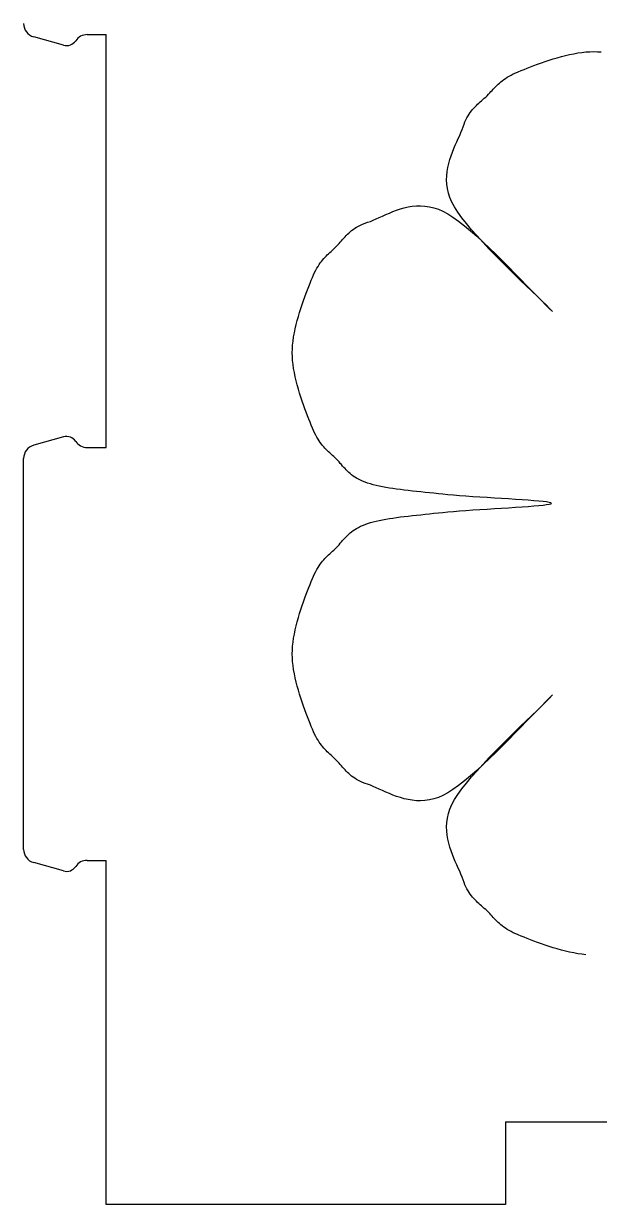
# Model space of a CAD drawing. Extents: x 8 to 213, y -217 to -66.
# Drawn here: x 111.43 to 132.22, y -165.55 to -122.9 of the extents above; entities that cross this region are included whole.
import ezdxf

# ---------------------------------------------------------------- set-up
doc = ezdxf.new("R2010")
doc.units = 0
doc.header["$MEASUREMENT"] = 0

msp = doc.modelspace()

# ---------------------------------------------------------------- linework, layer by layer
for p, q in [((112.872, -123.681), (111.794, -123.38)), ((113.723, -123.298), (114.414, -123.298)), ((130.696, -124.132), (130.844, -124.091)), ((130.844, -124.091), (130.993, -124.053)), ((130.993, -124.053), (131.142, -124.018)), ((131.142, -124.018), (131.291, -123.988)), ((131.291, -123.988), (131.439, -123.961)), ((131.439, -123.961), (131.585, -123.94)), ((131.585, -123.94), (131.729, -123.924)), ((131.729, -123.924), (131.87, -123.915)), ((131.87, -123.915), (132.008, -123.911)), ((132.008, -123.911), (132.146, -123.915)), ((132.146, -123.915), (132.287, -123.924)), ((129.496, -124.555), (129.61, -124.509)), ((129.61, -124.509), (129.731, -124.462)), ((129.731, -124.462), (129.856, -124.414)), ((129.856, -124.414), (129.987, -124.365)), ((129.987, -124.365), (130.123, -124.317)), ((130.123, -124.317), (130.262, -124.269)), ((130.262, -124.269), (130.404, -124.222)), ((130.404, -124.222), (130.549, -124.176)), ((130.549, -124.176), (130.696, -124.132)), ((128.659, -125.005), (128.711, -124.963)), ((128.711, -124.963), (128.766, -124.922)), ((128.766, -124.922), (128.825, -124.881)), ((128.825, -124.881), (128.889, -124.84)), ((128.889, -124.84), (128.957, -124.8)), ((128.957, -124.8), (129.031, -124.76)), ((129.031, -124.76), (129.11, -124.72)), ((129.11, -124.72), (129.196, -124.68)), ((129.196, -124.68), (129.289, -124.64)), ((129.289, -124.64), (129.389, -124.599)), ((129.389, -124.599), (129.496, -124.555)), ((128.257, -125.407), (128.302, -125.359)), ((128.302, -125.359), (128.345, -125.312)), ((128.345, -125.312), (128.388, -125.267)), ((128.388, -125.267), (128.431, -125.221)), ((128.431, -125.221), (128.474, -125.177)), ((128.474, -125.177), (128.517, -125.133)), ((128.517, -125.133), (128.562, -125.09)), ((128.562, -125.09), (128.609, -125.047)), ((128.609, -125.047), (128.659, -125.005)), ((127.775, -125.86), (127.822, -125.816)), ((127.822, -125.816), (127.869, -125.773)), ((127.869, -125.773), (127.917, -125.73)), ((127.917, -125.73), (127.965, -125.687)), ((127.965, -125.687), (128.014, -125.644)), ((128.014, -125.644), (128.063, -125.599)), ((128.063, -125.599), (128.112, -125.553)), ((128.112, -125.553), (128.162, -125.504)), ((128.162, -125.504), (128.211, -125.455)), ((128.211, -125.455), (128.257, -125.407)), ((127.437, -126.299), (127.475, -126.231)), ((127.475, -126.231), (127.515, -126.168)), ((127.515, -126.168), (127.556, -126.108)), ((127.556, -126.108), (127.598, -126.053)), ((127.598, -126.053), (127.641, -126.001)), ((127.641, -126.001), (127.685, -125.952)), ((127.685, -125.952), (127.729, -125.905)), ((127.729, -125.905), (127.775, -125.86)), ((127.262, -126.729), (127.298, -126.631)), ((127.298, -126.631), (127.33, -126.538)), ((127.33, -126.538), (127.364, -126.452)), ((127.364, -126.452), (127.4, -126.373)), ((127.4, -126.373), (127.437, -126.299)), ((127.07, -127.17), (127.123, -127.053)), ((127.123, -127.053), (127.174, -126.941)), ((127.174, -126.941), (127.22, -126.833)), ((127.22, -126.833), (127.262, -126.729)), ((126.91, -127.545), (126.962, -127.416)), ((126.962, -127.416), (127.016, -127.291)), ((127.016, -127.291), (127.07, -127.17)), ((126.744, -128.097), (126.776, -127.954)), ((126.776, -127.954), (126.816, -127.814)), ((126.816, -127.814), (126.861, -127.677)), ((126.861, -127.677), (126.91, -127.545)), ((126.705, -128.394), (126.72, -128.244)), ((126.72, -128.244), (126.744, -128.097)), ((126.701, -128.546), (126.705, -128.394)), ((126.71, -128.702), (126.701, -128.546)), ((126.733, -128.86), (126.71, -128.702)), ((126.77, -129.021), (126.733, -128.86)), ((126.824, -129.185), (126.77, -129.021)), ((126.895, -129.351), (126.824, -129.185)), ((124.763, -129.692), (124.896, -129.642)), ((124.896, -129.642), (125.032, -129.597)), ((125.032, -129.597), (125.172, -129.558)), ((125.172, -129.558), (125.315, -129.525)), ((125.315, -129.525), (125.462, -129.501)), ((125.462, -129.501), (125.612, -129.487)), ((125.612, -129.487), (125.765, -129.483)), ((125.765, -129.483), (125.92, -129.492)), ((125.92, -129.492), (126.079, -129.514)), ((126.079, -129.514), (126.24, -129.552)), ((126.24, -129.552), (126.403, -129.606)), ((126.403, -129.606), (126.569, -129.677)), ((126.99, -129.525), (126.895, -129.351)), ((127.111, -129.714), (126.99, -129.525)), ((123.757, -130.112), (123.849, -130.079)), ((123.849, -130.079), (123.948, -130.044)), ((123.948, -130.044), (124.051, -130.002)), ((124.051, -130.002), (124.159, -129.955)), ((124.159, -129.955), (124.271, -129.905)), ((124.271, -129.905), (124.388, -129.852)), ((124.388, -129.852), (124.509, -129.798)), ((124.509, -129.798), (124.634, -129.744)), ((124.634, -129.744), (124.763, -129.692)), ((126.569, -129.677), (126.743, -129.772)), ((126.743, -129.772), (126.932, -129.893)), ((126.932, -129.893), (127.133, -130.038)), ((127.256, -129.915), (127.111, -129.714)), ((127.133, -130.038), (127.344, -130.203)), ((127.421, -130.126), (127.256, -129.915)), ((123.078, -130.557), (123.123, -130.511)), ((123.123, -130.511), (123.17, -130.466)), ((123.17, -130.466), (123.219, -130.422)), ((123.219, -130.422), (123.271, -130.379)), ((123.271, -130.379), (123.327, -130.337)), ((123.327, -130.337), (123.386, -130.296)), ((123.386, -130.296), (123.449, -130.257)), ((123.449, -130.257), (123.518, -130.218)), ((123.518, -130.218), (123.591, -130.181)), ((123.591, -130.181), (123.671, -130.146)), ((123.671, -130.146), (123.757, -130.112)), ((127.344, -130.203), (127.564, -130.386)), ((127.604, -130.345), (127.421, -130.126)), ((127.564, -130.386), (127.789, -130.584)), ((127.802, -130.571), (127.604, -130.345)), ((122.673, -130.992), (122.723, -130.944)), ((122.723, -130.944), (122.771, -130.894)), ((122.771, -130.894), (122.817, -130.845)), ((122.817, -130.845), (122.862, -130.795)), ((122.862, -130.795), (122.906, -130.747)), ((122.906, -130.747), (122.948, -130.698)), ((122.948, -130.698), (122.991, -130.651)), ((122.991, -130.651), (123.034, -130.603)), ((123.034, -130.603), (123.078, -130.557)), ((127.789, -130.584), (128.019, -130.794)), ((128.012, -130.801), (127.802, -130.571)), ((128.231, -131.034), (128.012, -130.801)), ((128.019, -130.794), (128.252, -131.013)), ((122.265, -131.391), (122.308, -131.344)), ((122.308, -131.344), (122.351, -131.299)), ((122.351, -131.299), (122.395, -131.255)), ((122.395, -131.255), (122.44, -131.212)), ((122.44, -131.212), (122.485, -131.17)), ((122.485, -131.17), (122.531, -131.127)), ((122.531, -131.127), (122.577, -131.083)), ((122.577, -131.083), (122.625, -131.039)), ((122.625, -131.039), (122.673, -130.992)), ((128.456, -131.267), (128.231, -131.034)), ((128.252, -131.013), (128.485, -131.238)), ((128.685, -131.498), (128.456, -131.267)), ((128.485, -131.238), (128.717, -131.466)), ((121.978, -131.813), (122.018, -131.739)), ((122.018, -131.739), (122.059, -131.671)), ((122.059, -131.671), (122.099, -131.607)), ((122.099, -131.607), (122.14, -131.548)), ((122.14, -131.548), (122.182, -131.492)), ((122.182, -131.492), (122.223, -131.44)), ((122.223, -131.44), (122.265, -131.391)), ((128.914, -131.727), (128.685, -131.498)), ((128.717, -131.466), (128.945, -131.696)), ((129.141, -131.949), (128.914, -131.727)), ((128.945, -131.696), (129.168, -131.922)), ((121.773, -132.278), (121.817, -132.17)), ((121.817, -132.17), (121.858, -132.07)), ((121.858, -132.07), (121.898, -131.978)), ((121.898, -131.978), (121.938, -131.892)), ((121.938, -131.892), (121.978, -131.813)), ((129.362, -132.165), (129.141, -131.949)), ((129.168, -131.922), (129.383, -132.144)), ((129.575, -132.371), (129.362, -132.165)), ((129.383, -132.144), (129.59, -132.357)), ((121.584, -132.769), (121.632, -132.638)), ((121.632, -132.638), (121.68, -132.512)), ((121.68, -132.512), (121.728, -132.392)), ((121.728, -132.392), (121.773, -132.278)), ((129.778, -132.566), (129.575, -132.371)), ((129.59, -132.357), (129.785, -132.56)), ((129.966, -132.748), (129.778, -132.566)), ((129.785, -132.56), (129.967, -132.748)), ((121.44, -133.186), (121.487, -133.044)), ((121.487, -133.044), (121.535, -132.904)), ((121.535, -132.904), (121.584, -132.769)), ((130.138, -132.915), (129.966, -132.748)), ((129.967, -132.748), (130.134, -132.92)), ((130.134, -132.92), (130.284, -133.072)), ((130.29, -133.065), (130.138, -132.915)), ((130.284, -133.072), (130.414, -133.202)), ((130.42, -133.196), (130.29, -133.065)), ((121.309, -133.626), (121.351, -133.477)), ((121.351, -133.477), (121.394, -133.331)), ((121.394, -133.331), (121.44, -133.186)), ((130.414, -133.202), (130.524, -133.306)), ((130.524, -133.306), (130.42, -133.196)), ((121.206, -134.073), (121.237, -133.924)), ((121.237, -133.924), (121.271, -133.775)), ((121.271, -133.775), (121.309, -133.626)), ((121.158, -134.367), (121.18, -134.221)), ((121.18, -134.221), (121.206, -134.073)), ((121.129, -134.79), (121.133, -134.652)), ((121.133, -134.652), (121.143, -134.511)), ((121.143, -134.511), (121.158, -134.367)), ((121.133, -134.928), (121.129, -134.79)), ((121.143, -135.069), (121.133, -134.928)), ((121.158, -135.213), (121.143, -135.069)), ((121.18, -135.36), (121.158, -135.213)), ((121.206, -135.507), (121.18, -135.36)), ((121.237, -135.656), (121.206, -135.507)), ((121.271, -135.805), (121.237, -135.656)), ((121.309, -135.954), (121.271, -135.805)), ((121.351, -136.103), (121.309, -135.954)), ((121.394, -136.25), (121.351, -136.103)), ((121.44, -136.394), (121.394, -136.25)), ((121.487, -136.537), (121.44, -136.394)), ((121.535, -136.676), (121.487, -136.537)), ((121.584, -136.811), (121.535, -136.676)), ((121.632, -136.942), (121.584, -136.811)), ((121.68, -137.068), (121.632, -136.942)), ((121.728, -137.188), (121.68, -137.068)), ((121.773, -137.302), (121.728, -137.188)), ((121.817, -137.41), (121.773, -137.302)), ((121.858, -137.51), (121.817, -137.41)), ((121.898, -137.602), (121.858, -137.51)), ((121.938, -137.688), (121.898, -137.602)), ((121.978, -137.768), (121.938, -137.688)), ((122.018, -137.841), (121.978, -137.768)), ((112.872, -137.829), (111.794, -138.13)), ((122.059, -137.91), (122.018, -137.841)), ((122.099, -137.973), (122.059, -137.91)), ((122.14, -138.032), (122.099, -137.973)), ((122.182, -138.088), (122.14, -138.032)), ((122.223, -138.14), (122.182, -138.088)), ((122.265, -138.189), (122.223, -138.14)), ((122.308, -138.236), (122.265, -138.189)), ((111.431, -152.729), (111.431, -138.609)), ((113.723, -138.212), (114.414, -138.212)), ((122.351, -138.281), (122.308, -138.236)), ((122.395, -138.325), (122.351, -138.281)), ((122.44, -138.368), (122.395, -138.325)), ((122.485, -138.41), (122.44, -138.368)), ((122.531, -138.453), (122.485, -138.41)), ((122.577, -138.497), (122.531, -138.453)), ((122.625, -138.541), (122.577, -138.497)), ((122.673, -138.588), (122.625, -138.541)), ((122.723, -138.636), (122.673, -138.588)), ((122.771, -138.686), (122.723, -138.636)), ((122.817, -138.735), (122.771, -138.686)), ((122.862, -138.785), (122.817, -138.735)), ((122.906, -138.833), (122.862, -138.785)), ((122.948, -138.882), (122.906, -138.833)), ((122.991, -138.93), (122.948, -138.882)), ((123.034, -138.977), (122.991, -138.93)), ((123.078, -139.023), (123.034, -138.977)), ((123.123, -139.069), (123.078, -139.023)), ((123.17, -139.114), (123.123, -139.069)), ((123.219, -139.158), (123.17, -139.114)), ((123.271, -139.201), (123.219, -139.158)), ((123.327, -139.243), (123.271, -139.201)), ((123.386, -139.284), (123.327, -139.243)), ((123.449, -139.323), (123.386, -139.284)), ((123.518, -139.362), (123.449, -139.323)), ((123.591, -139.399), (123.518, -139.362)), ((123.671, -139.434), (123.591, -139.399)), ((123.757, -139.468), (123.671, -139.434)), ((123.849, -139.501), (123.757, -139.468)), ((123.948, -139.531), (123.849, -139.501)), ((124.051, -139.56), (123.948, -139.531)), ((124.159, -139.587), (124.051, -139.56)), ((124.272, -139.612), (124.159, -139.587)), ((124.389, -139.636), (124.272, -139.612)), ((124.51, -139.658), (124.389, -139.636)), ((124.636, -139.679), (124.51, -139.658)), ((124.765, -139.699), (124.636, -139.679)), ((124.898, -139.718), (124.765, -139.699)), ((125.035, -139.736), (124.898, -139.718)), ((125.175, -139.753), (125.035, -139.736)), ((125.318, -139.77), (125.175, -139.753)), ((125.465, -139.786), (125.318, -139.77)), ((125.615, -139.803), (125.465, -139.786)), ((125.767, -139.819), (125.615, -139.803)), ((125.923, -139.835), (125.767, -139.819)), ((126.081, -139.851), (125.923, -139.835)), ((126.241, -139.868), (126.081, -139.851)), ((126.404, -139.885), (126.241, -139.868)), ((126.569, -139.903), (126.404, -139.885)), ((126.747, -139.921), (126.569, -139.903)), ((126.947, -139.939), (126.747, -139.921)), ((127.166, -139.956), (126.947, -139.939)), ((127.401, -139.973), (127.166, -139.956)), ((127.647, -139.99), (127.401, -139.973)), ((127.903, -140.007), (127.647, -139.99)), ((128.163, -140.023), (127.903, -140.007)), ((128.425, -140.039), (128.163, -140.023)), ((128.686, -140.055), (128.425, -140.039)), ((128.942, -140.071), (128.686, -140.055)), ((129.189, -140.087), (128.942, -140.071)), ((129.425, -140.103), (129.189, -140.087)), ((129.646, -140.118), (129.425, -140.103)), ((129.848, -140.134), (129.646, -140.118)), ((129.646, -140.341), (129.848, -140.325)), ((130.029, -140.15), (129.848, -140.134)), ((129.848, -140.325), (130.029, -140.309)), ((130.184, -140.165), (130.029, -140.15)), ((130.029, -140.309), (130.184, -140.294)), ((130.311, -140.181), (130.184, -140.165)), ((130.184, -140.294), (130.311, -140.278)), ((130.405, -140.197), (130.311, -140.181)), ((130.311, -140.278), (130.405, -140.262)), ((130.465, -140.213), (130.405, -140.197)), ((130.405, -140.262), (130.465, -140.246)), ((130.485, -140.23), (130.465, -140.213)), ((130.465, -140.246), (130.485, -140.23)), ((124.765, -140.76), (124.898, -140.742)), ((124.898, -140.742), (125.035, -140.723)), ((125.035, -140.723), (125.175, -140.706)), ((125.175, -140.706), (125.318, -140.689)), ((125.318, -140.689), (125.465, -140.673)), ((125.465, -140.673), (125.615, -140.656)), ((125.615, -140.656), (125.767, -140.64)), ((125.767, -140.64), (125.923, -140.624)), ((125.923, -140.624), (126.081, -140.608)), ((126.081, -140.608), (126.241, -140.591)), ((126.241, -140.591), (126.404, -140.574)), ((126.404, -140.574), (126.569, -140.556)), ((126.569, -140.556), (126.747, -140.538)), ((126.747, -140.538), (126.947, -140.52)), ((126.947, -140.52), (127.166, -140.503)), ((127.166, -140.503), (127.401, -140.486)), ((127.401, -140.486), (127.647, -140.469)), ((127.647, -140.469), (127.903, -140.452)), ((127.903, -140.452), (128.163, -140.436)), ((128.163, -140.436), (128.425, -140.42)), ((128.425, -140.42), (128.686, -140.404)), ((128.686, -140.404), (128.942, -140.388)), ((128.942, -140.388), (129.189, -140.372)), ((129.189, -140.372), (129.425, -140.356)), ((129.425, -140.356), (129.646, -140.341)), ((123.327, -141.216), (123.386, -141.175)), ((123.386, -141.175), (123.449, -141.136)), ((123.449, -141.136), (123.518, -141.097)), ((123.518, -141.097), (123.591, -141.06)), ((123.591, -141.06), (123.671, -141.025)), ((123.671, -141.025), (123.757, -140.991)), ((123.757, -140.991), (123.849, -140.958)), ((123.849, -140.958), (123.948, -140.928)), ((123.948, -140.928), (124.051, -140.899)), ((124.051, -140.899), (124.159, -140.872)), ((124.159, -140.872), (124.272, -140.847)), ((124.272, -140.847), (124.389, -140.823)), ((124.389, -140.823), (124.51, -140.801)), ((124.51, -140.801), (124.636, -140.78)), ((124.636, -140.78), (124.765, -140.76)), ((122.906, -141.626), (122.948, -141.577)), ((122.948, -141.577), (122.991, -141.53)), ((122.991, -141.53), (123.034, -141.482)), ((123.034, -141.482), (123.078, -141.436)), ((123.078, -141.436), (123.123, -141.39)), ((123.123, -141.39), (123.17, -141.345)), ((123.17, -141.345), (123.219, -141.301)), ((123.219, -141.301), (123.271, -141.258)), ((123.271, -141.258), (123.327, -141.216)), ((122.485, -142.049), (122.531, -142.006)), ((122.531, -142.006), (122.577, -141.962)), ((122.577, -141.962), (122.625, -141.918)), ((122.625, -141.918), (122.673, -141.871)), ((122.673, -141.871), (122.723, -141.823)), ((122.723, -141.823), (122.771, -141.773)), ((122.771, -141.773), (122.817, -141.724)), ((122.817, -141.724), (122.862, -141.674)), ((122.862, -141.674), (122.906, -141.626)), ((122.099, -142.486), (122.14, -142.427)), ((122.14, -142.427), (122.182, -142.371)), ((122.182, -142.371), (122.223, -142.319)), ((122.223, -142.319), (122.265, -142.27)), ((122.265, -142.27), (122.308, -142.223)), ((122.308, -142.223), (122.351, -142.178)), ((122.351, -142.178), (122.395, -142.134)), ((122.395, -142.134), (122.44, -142.091)), ((122.44, -142.091), (122.485, -142.049)), ((121.858, -142.949), (121.898, -142.857)), ((121.898, -142.857), (121.938, -142.771)), ((121.938, -142.771), (121.978, -142.691)), ((121.978, -142.691), (122.018, -142.618)), ((122.018, -142.618), (122.059, -142.549)), ((122.059, -142.549), (122.099, -142.486)), ((121.68, -143.391), (121.728, -143.271)), ((121.728, -143.271), (121.773, -143.157)), ((121.773, -143.157), (121.817, -143.049)), ((121.817, -143.049), (121.858, -142.949)), ((121.535, -143.783), (121.584, -143.648)), ((121.584, -143.648), (121.632, -143.517)), ((121.632, -143.517), (121.68, -143.391)), ((121.394, -144.21), (121.44, -144.065)), ((121.44, -144.065), (121.487, -143.922)), ((121.487, -143.922), (121.535, -143.783)), ((121.271, -144.654), (121.309, -144.505)), ((121.309, -144.505), (121.351, -144.356)), ((121.351, -144.356), (121.394, -144.21)), ((121.18, -145.1), (121.206, -144.952)), ((121.206, -144.952), (121.237, -144.803)), ((121.237, -144.803), (121.271, -144.654)), ((121.133, -145.531), (121.143, -145.39)), ((121.143, -145.39), (121.158, -145.246)), ((121.158, -145.246), (121.18, -145.1)), ((121.129, -145.669), (121.133, -145.531)), ((121.133, -145.807), (121.129, -145.669)), ((121.143, -145.948), (121.133, -145.807)), ((121.158, -146.092), (121.143, -145.948)), ((121.18, -146.238), (121.158, -146.092)), ((121.206, -146.386), (121.18, -146.238)), ((121.237, -146.535), (121.206, -146.386)), ((121.271, -146.684), (121.237, -146.535)), ((121.309, -146.833), (121.271, -146.684)), ((121.351, -146.982), (121.309, -146.833)), ((121.394, -147.128), (121.351, -146.982)), ((121.44, -147.273), (121.394, -147.128)), ((121.487, -147.416), (121.44, -147.273)), ((121.535, -147.555), (121.487, -147.416)), ((121.584, -147.69), (121.535, -147.555)), ((129.966, -147.711), (130.138, -147.544)), ((130.134, -147.539), (129.967, -147.711)), ((130.284, -147.387), (130.134, -147.539)), ((130.138, -147.544), (130.29, -147.394)), ((130.414, -147.257), (130.284, -147.387)), ((130.29, -147.394), (130.42, -147.263)), ((130.524, -147.153), (130.414, -147.257)), ((130.42, -147.263), (130.524, -147.153)), ((121.632, -147.821), (121.584, -147.69)), ((121.68, -147.947), (121.632, -147.821)), ((121.728, -148.067), (121.68, -147.947)), ((129.575, -148.088), (129.778, -147.893)), ((129.785, -147.899), (129.59, -148.102)), ((129.778, -147.893), (129.966, -147.711)), ((129.967, -147.711), (129.785, -147.899)), ((121.773, -148.181), (121.728, -148.067)), ((121.817, -148.289), (121.773, -148.181)), ((121.858, -148.389), (121.817, -148.289)), ((121.898, -148.481), (121.858, -148.389)), ((129.141, -148.51), (129.362, -148.294)), ((129.383, -148.315), (129.168, -148.537)), ((129.362, -148.294), (129.575, -148.088)), ((129.59, -148.102), (129.383, -148.315)), ((121.938, -148.567), (121.898, -148.481)), ((121.978, -148.647), (121.938, -148.567)), ((122.018, -148.72), (121.978, -148.647)), ((122.059, -148.789), (122.018, -148.72)), ((122.099, -148.852), (122.059, -148.789)), ((122.14, -148.911), (122.099, -148.852)), ((128.685, -148.961), (128.914, -148.732)), ((128.945, -148.764), (128.717, -148.993)), ((128.914, -148.732), (129.141, -148.51)), ((129.168, -148.537), (128.945, -148.764)), ((122.182, -148.967), (122.14, -148.911)), ((122.223, -149.019), (122.182, -148.967)), ((122.265, -149.068), (122.223, -149.019)), ((122.308, -149.115), (122.265, -149.068)), ((122.351, -149.16), (122.308, -149.115)), ((122.395, -149.204), (122.351, -149.16)), ((122.44, -149.247), (122.395, -149.204)), ((122.485, -149.289), (122.44, -149.247)), ((128.231, -149.425), (128.456, -149.192)), ((128.485, -149.221), (128.252, -149.446)), ((128.456, -149.192), (128.685, -148.961)), ((128.717, -148.993), (128.485, -149.221)), ((122.531, -149.332), (122.485, -149.289)), ((122.577, -149.376), (122.531, -149.332)), ((122.625, -149.42), (122.577, -149.376)), ((122.673, -149.467), (122.625, -149.42)), ((122.723, -149.515), (122.673, -149.467)), ((122.771, -149.565), (122.723, -149.515)), ((122.817, -149.614), (122.771, -149.565)), ((122.862, -149.664), (122.817, -149.614)), ((122.906, -149.712), (122.862, -149.664)), ((128.019, -149.665), (127.789, -149.875)), ((127.802, -149.888), (128.012, -149.658)), ((128.012, -149.658), (128.231, -149.425)), ((128.252, -149.446), (128.019, -149.665)), ((122.948, -149.761), (122.906, -149.712)), ((122.991, -149.808), (122.948, -149.761)), ((123.034, -149.856), (122.991, -149.808)), ((123.078, -149.902), (123.034, -149.856)), ((123.123, -149.948), (123.078, -149.902)), ((123.17, -149.993), (123.123, -149.948)), ((123.219, -150.037), (123.17, -149.993)), ((123.271, -150.08), (123.219, -150.037)), ((123.327, -150.122), (123.271, -150.08)), ((123.386, -150.163), (123.327, -150.122)), ((127.564, -150.073), (127.344, -150.256)), ((127.421, -150.333), (127.604, -150.114)), ((127.789, -149.875), (127.564, -150.073)), ((127.604, -150.114), (127.802, -149.888)), ((123.449, -150.202), (123.386, -150.163)), ((123.518, -150.241), (123.449, -150.202)), ((123.591, -150.278), (123.518, -150.241)), ((123.671, -150.313), (123.591, -150.278)), ((123.757, -150.347), (123.671, -150.313)), ((123.849, -150.38), (123.757, -150.347)), ((123.948, -150.415), (123.849, -150.38)), ((124.051, -150.457), (123.948, -150.415)), ((124.159, -150.504), (124.051, -150.457)), ((124.271, -150.554), (124.159, -150.504)), ((124.388, -150.607), (124.271, -150.554)), ((127.133, -150.421), (126.932, -150.566)), ((127.111, -150.745), (127.256, -150.544)), ((127.344, -150.256), (127.133, -150.421)), ((127.256, -150.544), (127.421, -150.333)), ((124.509, -150.661), (124.388, -150.607)), ((124.634, -150.715), (124.509, -150.661)), ((124.763, -150.767), (124.634, -150.715)), ((124.896, -150.817), (124.763, -150.767)), ((125.032, -150.862), (124.896, -150.817)), ((125.172, -150.901), (125.032, -150.862)), ((125.315, -150.934), (125.172, -150.901)), ((125.462, -150.958), (125.315, -150.934)), ((125.612, -150.972), (125.462, -150.958)), ((125.765, -150.976), (125.612, -150.972)), ((125.92, -150.967), (125.765, -150.976)), ((126.079, -150.945), (125.92, -150.967)), ((126.24, -150.907), (126.079, -150.945)), ((126.403, -150.854), (126.24, -150.907)), ((126.569, -150.782), (126.403, -150.854)), ((126.743, -150.687), (126.569, -150.782)), ((126.932, -150.566), (126.743, -150.687)), ((126.895, -151.108), (126.99, -150.934)), ((126.99, -150.934), (127.111, -150.745)), ((126.77, -151.438), (126.824, -151.274)), ((126.824, -151.274), (126.895, -151.108)), ((126.701, -151.913), (126.71, -151.757)), ((126.71, -151.757), (126.733, -151.599)), ((126.733, -151.599), (126.77, -151.438)), ((126.705, -152.065), (126.701, -151.913)), ((126.72, -152.215), (126.705, -152.065)), ((126.744, -152.362), (126.72, -152.215)), ((126.776, -152.505), (126.744, -152.362)), ((126.816, -152.645), (126.776, -152.505)), ((126.861, -152.782), (126.816, -152.645)), ((126.91, -152.914), (126.861, -152.782)), ((126.962, -153.043), (126.91, -152.914)), ((127.016, -153.168), (126.962, -153.043)), ((112.872, -153.509), (111.794, -153.208)), ((113.723, -153.126), (114.414, -153.126)), ((114.414, -165.554), (114.414, -153.126)), ((127.07, -153.289), (127.016, -153.168)), ((127.123, -153.406), (127.07, -153.289)), ((127.174, -153.518), (127.123, -153.406)), ((127.22, -153.626), (127.174, -153.518)), ((127.262, -153.73), (127.22, -153.626)), ((127.298, -153.828), (127.262, -153.73)), ((127.33, -153.921), (127.298, -153.828)), ((127.364, -154.007), (127.33, -153.921)), ((127.4, -154.086), (127.364, -154.007)), ((127.437, -154.16), (127.4, -154.086)), ((127.475, -154.228), (127.437, -154.16)), ((127.515, -154.292), (127.475, -154.228)), ((127.556, -154.351), (127.515, -154.292)), ((127.598, -154.406), (127.556, -154.351)), ((127.641, -154.458), (127.598, -154.406)), ((127.685, -154.507), (127.641, -154.458)), ((127.729, -154.554), (127.685, -154.507)), ((127.775, -154.6), (127.729, -154.554)), ((127.822, -154.643), (127.775, -154.6)), ((127.869, -154.686), (127.822, -154.643)), ((127.917, -154.729), (127.869, -154.686)), ((127.965, -154.772), (127.917, -154.729)), ((128.014, -154.815), (127.965, -154.772)), ((128.063, -154.86), (128.014, -154.815)), ((128.112, -154.906), (128.063, -154.86)), ((128.162, -154.955), (128.112, -154.906)), ((128.211, -155.004), (128.162, -154.955)), ((128.257, -155.052), (128.211, -155.004)), ((128.302, -155.1), (128.257, -155.052)), ((128.345, -155.147), (128.302, -155.1)), ((128.388, -155.192), (128.345, -155.147)), ((128.431, -155.238), (128.388, -155.192)), ((128.474, -155.282), (128.431, -155.238)), ((128.517, -155.326), (128.474, -155.282)), ((128.562, -155.369), (128.517, -155.326)), ((128.609, -155.412), (128.562, -155.369)), ((128.659, -155.454), (128.609, -155.412)), ((128.711, -155.496), (128.659, -155.454)), ((128.766, -155.537), (128.711, -155.496)), ((128.825, -155.578), (128.766, -155.537)), ((128.889, -155.619), (128.825, -155.578)), ((128.957, -155.659), (128.889, -155.619)), ((129.031, -155.699), (128.957, -155.659)), ((129.11, -155.739), (129.031, -155.699)), ((129.196, -155.779), (129.11, -155.739)), ((129.289, -155.819), (129.196, -155.779)), ((129.389, -155.86), (129.289, -155.819)), ((129.496, -155.904), (129.389, -155.86)), ((129.61, -155.95), (129.496, -155.904)), ((129.731, -155.997), (129.61, -155.95)), ((129.856, -156.045), (129.731, -155.997)), ((129.987, -156.094), (129.856, -156.045)), ((130.123, -156.142), (129.987, -156.094)), ((130.262, -156.19), (130.123, -156.142)), ((130.404, -156.238), (130.262, -156.19)), ((130.549, -156.283), (130.404, -156.238)), ((130.696, -156.327), (130.549, -156.283)), ((130.844, -156.368), (130.696, -156.327)), ((130.993, -156.406), (130.844, -156.368)), ((131.142, -156.441), (130.993, -156.406)), ((131.291, -156.471), (131.142, -156.441)), ((131.439, -156.498), (131.291, -156.471)), ((131.585, -156.519), (131.439, -156.498)), ((131.729, -156.535), (131.585, -156.519)), ((128.831, -162.571), (143.744, -162.571)), ((128.831, -162.571), (128.831, -165.554)), ((128.831, -165.554), (114.414, -165.554))]:
    msp.add_line(p, q)
msp.add_lwpolyline([(114.414, -138.212), (114.414, -123.298)])
for centre, radius, start, end in [((111.928, -122.901), 0.497, 180, 254.3811), ((112.979, -123.298), 0.398, 254.3811, 326.251), ((113.723, -123.795), 0.497, 90, 146.251), ((111.928, -138.609), 0.497, 105.6189, 180), ((112.979, -138.212), 0.398, 33.749, 105.6189), ((113.723, -137.715), 0.497, 213.749, 270), ((111.928, -152.729), 0.497, 180, 254.3811), ((112.979, -153.126), 0.398, 254.3811, 326.251), ((113.723, -153.623), 0.497, 90, 146.251)]:
    msp.add_arc(centre, radius, start, end)

doc.saveas('drawing.dxf')
